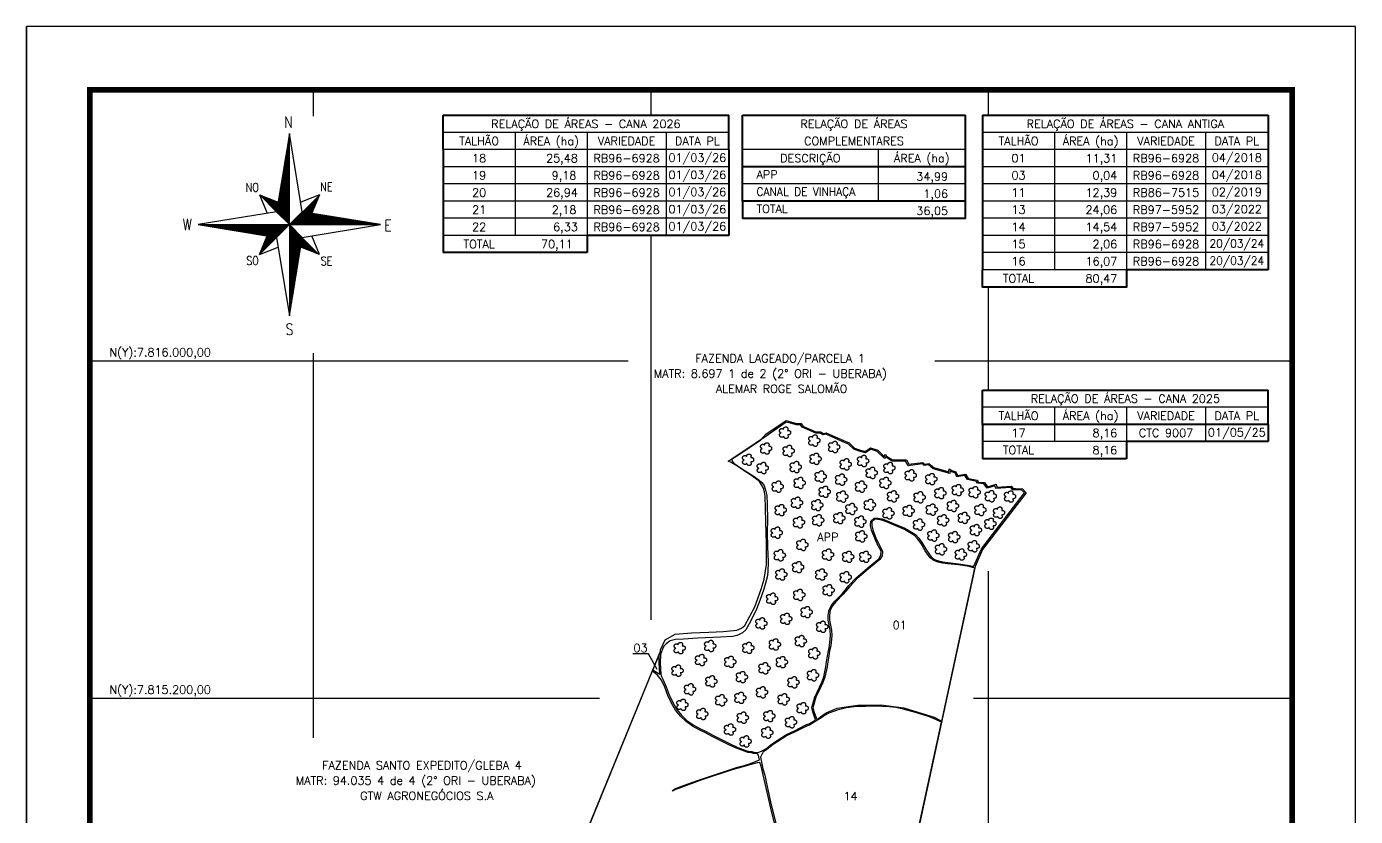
# Model space of a CAD drawing. Header units: millimetres. Extents: x 737820 to 740970, y 7812338 to 7816793.
# Drawn here: x 737820 to 740970, y 7814920 to 7816793 of the extents above; entities that cross this region are included whole.
import ezdxf
from ezdxf.enums import TextEntityAlignment as Align

# ---------------------------------------------------------------- set-up
doc = ezdxf.new("R2010")
doc.units = ezdxf.units.MM
doc.linetypes.add('CONTINUO', pattern=[0])
doc.linetypes.add('LIN0', pattern=[0])
for name, color, linetype, lineweight in [('0114000121', 1, 'Continuous', 25), ('0114000121001', 5, 'Continuous', 25), ('0114000121003', 5, 'Continuous', 25), ('0114000121013', 5, 'Continuous', 25), ('0114000121014', 5, 'Continuous', 25), ('PRESERVAÇÃO_PERMANENTE', 1, 'Continuous', 25)]:
    doc.layers.add(name, color=color, linetype=linetype, lineweight=lineweight)
for name, color, linetype in [('MALHA', 8, 'Continuous'), ('MARGEM', 5, 'Continuous'), ('MATO', 3, 'Continuous'), ('QUADRO_DE_AREAS_CANA_2026', 7, 'Continuous'), ('QUADRO_DE_AREAS_CANA_ANTIGA', 7, 'Continuous'), ('QUADRO_DE_AREAS_COMPLEMENTARES', 7, 'Continuous'), ('SETA_NORTE', 3, 'Continuous'), ('TEXTO', 7, 'Continuous'), ('TEXTO_CONFRONTANTES', 7, 'Continuous')]:
    doc.layers.add(name, color=color, linetype=linetype)
doc.styles.add('ROMANS', font='romans')
doc.styles.add('Simplex', font='simplex.shx')

# ---------------------------------------------------------------- blocks, each defined once
blk = doc.blocks.new('mato')
at = {"layer": 'MATO', "color": 94, "linetype": 'CONTINUO'}
blk.add_lwpolyline([(734601.6, 7824194.7), (734600.8, 7824194.1), (734600, 7824193.3), (734599.1, 7824192.6), (734598, 7824192.3), (734596.9, 7824192.2), (734595.8, 7824192.2), (734594.9, 7824192.4), (734594.2, 7824192.7), (734593.5, 7824193.1), (734592.9, 7824193.6), (734592.3, 7824194.1), (734591.8, 7824194.7), (734591.5, 7824195.3), (734591.3, 7824195.9), (734591.2, 7824196.6), (734591, 7824197.5), (734591, 7824198.4), (734591, 7824199.3), (734591.2, 7824200), (734591.5, 7824200.5), (734591.9, 7824201), (734592.1, 7824201.5), (734592.4, 7824201.9), (734592.8, 7824202.3), (734594.2, 7824203.2), (734594.7, 7824203.6), (734594.5, 7824203.7), (734593.5, 7824204), (734593.1, 7824204.2), (734592.7, 7824204.5), (734592.3, 7824204.9), (734591.8, 7824205.6), (734591.3, 7824206.3), (734590.9, 7824207.1), (734590.7, 7824208), (734590.6, 7824208.8), (734590.7, 7824209.7), (734590.9, 7824210.7), (734591.3, 7824211.6), (734591.7, 7824212.4), (734592, 7824212.8), (734592.3, 7824213.1), (734592.7, 7824213.4), (734593.3, 7824213.8), (734593.9, 7824214.2), (734594.6, 7824214.5), (734595.3, 7824214.7), (734596, 7824214.8), (734596.6, 7824214.8), (734597.2, 7824214.8), (734597.8, 7824214.7), (734598.2, 7824214.6), (734598.7, 7824214.4), (734599.1, 7824214.3), (734599.5, 7824214), (734600, 7824213.4), (734600.5, 7824213), (734600.9, 7824212.8), (734601.1, 7824213.4), (734601.2, 7824214.2), (734601.3, 7824215.1), (734601.4, 7824215.5), (734601.5, 7824215.8), (734602, 7824216.5), (734602.3, 7824217), (734602.7, 7824217.4), (734603.2, 7824217.6), (734603.7, 7824217.8), (734604.3, 7824218), (734605.3, 7824218.4), (734605.8, 7824218.6), (734606.3, 7824218.7), (734606.9, 7824218.8), (734607.5, 7824218.8), (734608, 7824218.8), (734608.6, 7824218.7), (734609.1, 7824218.6), (734609.5, 7824218.4), (734610, 7824218.1), (734610.4, 7824217.9), (734610.7, 7824217.6), (734611, 7824217.2), (734611.3, 7824216.8), (734611.7, 7824216.3), (734611.9, 7824215.7), (734612.2, 7824215.1), (734612.4, 7824214.6), (734612.5, 7824214), (734612.5, 7824213.3), (734612.2, 7824212.1), (734611.9, 7824210.9), (734611.7, 7824210), (734612.4, 7824209.8), (734613.2, 7824209.9), (734614.1, 7824210), (734614.7, 7824209.9), (734615.4, 7824209.8), (734616, 7824209.5), (734616.6, 7824209.1), (734617.3, 7824208.6), (734617.8, 7824208.1), (734618.2, 7824207.9), (734618.6, 7824207.5), (734618.8, 7824207), (734619, 7824205.5), (734619.1, 7824203.9), (734619.1, 7824202.4), (734618.8, 7824201.5), (734618.4, 7824200.9), (734618, 7824200.3), (734617.5, 7824199.8), (734617, 7824199.3), (734616.5, 7824199), (734615.7, 7824198.7), (734614.9, 7824198.5), (734614.1, 7824198.3), (734613.3, 7824198.6), (734612.6, 7824198.7), (734612.1, 7824198.5), (734612.3, 7824197.3), (734613.2, 7824194.3), (734613.1, 7824193.5), (734613, 7824192.9), (734612.3, 7824191.8), (734611.9, 7824191.2), (734611.4, 7824190.7), (734611, 7824190.3), (734610.6, 7824189.9), (734610.1, 7824189.6), (734609.5, 7824189.4), (734608.8, 7824189.2), (734608.2, 7824189.2), (734607.5, 7824189.1), (734606.8, 7824189.2), (734605.7, 7824189.3), (734605.3, 7824189.5), (734604.8, 7824189.7), (734604.2, 7824190.1), (734603.7, 7824190.7), (734603.2, 7824191.3), (734602.7, 7824191.7), (734602.3, 7824192.2), (734602, 7824192.7), (734601.9, 7824194.3), (734601.7, 7824195)], dxfattribs=at)
blk = doc.blocks.new('A$C309442C0')
at = {"layer": 'SETA_NORTE', "linetype": 'Continuous'}
h = blk.add_hatch(dxfattribs=at)
h.set_pattern_fill('ANSI31', color=256, scale=0.1375, angle=-90, style=0)
h.set_pattern_definition([(315, (-215853.3434, 13873.16845), (0.3086963042, 0.3086963042), [])])
h.paths.add_polyline_path([(73.5, 97.4), (74.7, 104.9), (60, 110.8)])
h = blk.add_hatch(dxfattribs=at)
h.set_pattern_fill('ANSI31', color=256, scale=0.1375, angle=180, style=0)
h.set_pattern_definition([(225, (13869.59828, 216024.21475), (0.3086963042, -0.3086963042), [])])
h.paths.add_polyline_path([(93.8, 97.4), (101.4, 96.2), (107.3, 110.8)])
h = blk.add_hatch(dxfattribs=at)
h.set_pattern_fill('ANSI31', color=256, scale=0.1375, style=0)
h.set_pattern_definition([(45, (-13702.2971, -215849.77324), (-0.3086963042, 0.3086963042), [])])
h.paths.add_polyline_path([(73.5, 77), (65.9, 78.3), (60, 63.6)])
h = blk.add_hatch(dxfattribs=at)
h.set_pattern_fill('ANSI31', color=256, scale=0.1375, angle=90, style=0)
h.set_pattern_definition([(135, (216020.6446, -13698.72693), (-0.3086963042, -0.3086963042), [])])
h.paths.add_polyline_path([(93.8, 77), (92.6, 69.5), (107.3, 63.6)])
for p, q in [((83.4, 157.5), (83.7, 157.8)), ((83.5, 158.3), (83.7, 158.4)), ((83.6, 159), (83.7, 159.1)), ((81.3, 145.3), (83.7, 147.6)), ((81.5, 146.1), (83.7, 148.2)), ((81.6, 146.8), (83.7, 148.9)), ((81.7, 147.6), (83.7, 149.5)), ((81.8, 148.3), (83.7, 150.1)), ((82, 149.1), (83.7, 150.8)), ((82.1, 149.9), (83.7, 151.4)), ((82.2, 150.6), (83.7, 152.1)), ((82.3, 151.4), (83.7, 152.7)), ((82.5, 152.2), (83.7, 153.3)), ((82.6, 152.9), (83.7, 154)), ((82.7, 153.7), (83.7, 154.6)), ((82.9, 154.4), (83.7, 155.2)), ((83, 155.2), (83.7, 155.9)), ((83.1, 156), (83.7, 156.5)), ((83.2, 156.7), (83.7, 157.2)), ((79.2, 132.3), (83.7, 136.8)), ((79.3, 133.1), (83.7, 137.4)), ((79.5, 133.8), (83.7, 138)), ((79.6, 134.6), (83.7, 138.7)), ((79.7, 135.4), (83.7, 139.3)), ((79.8, 136.1), (83.7, 140)), ((80, 136.9), (83.7, 140.6)), ((80.1, 137.7), (83.7, 141.2)), ((80.2, 138.4), (83.7, 141.9)), ((80.3, 139.2), (83.7, 142.5)), ((80.5, 139.9), (83.7, 143.1)), ((80.6, 140.7), (83.7, 143.8)), ((80.7, 141.5), (83.7, 144.4)), ((80.8, 142.2), (83.7, 145)), ((81, 143), (83.7, 145.7)), ((81.1, 143.8), (83.7, 146.3)), ((81.2, 144.5), (83.7, 147)), ((77.2, 120.1), (83.7, 126.6)), ((77.3, 120.9), (83.7, 127.2)), ((77.4, 121.6), (83.7, 127.8)), ((77.6, 122.4), (83.7, 128.5)), ((77.7, 123.2), (83.7, 129.1)), ((77.8, 123.9), (83.7, 129.8)), ((78, 124.7), (83.7, 130.4)), ((78.1, 125.5), (83.7, 131)), ((78.2, 126.2), (83.7, 131.7)), ((78.3, 127), (83.7, 132.3)), ((78.5, 127.7), (83.7, 132.9)), ((78.6, 128.5), (83.7, 133.6)), ((78.7, 129.3), (83.7, 134.2)), ((78.8, 130), (83.7, 134.9)), ((79, 130.8), (83.7, 135.5)), ((79.1, 131.6), (83.7, 136.1)), ((75.1, 107.2), (83.7, 115.7)), ((75.2, 107.9), (83.7, 116.4)), ((75.3, 108.7), (83.7, 117)), ((75.4, 109.4), (83.7, 117.7)), ((75.6, 110.2), (83.7, 118.3)), ((75.7, 111), (83.7, 118.9)), ((75.8, 111.7), (83.7, 119.6)), ((75.9, 112.5), (83.7, 120.2)), ((76.1, 113.3), (83.7, 120.8)), ((76.2, 114), (83.7, 121.5)), ((76.3, 114.8), (83.7, 122.1)), ((76.4, 115.5), (83.7, 122.8)), ((76.6, 116.3), (83.7, 123.4)), ((76.7, 117.1), (83.7, 124)), ((76.8, 117.8), (83.7, 124.7)), ((76.9, 118.6), (83.7, 125.3)), ((77.1, 119.4), (83.7, 125.9)), ((60, 110.8), (74.7, 104.9)), ((60, 110.8), (65.9, 96.2)), ((73.5, 97.3), (83.7, 107.5)), ((73.6, 98), (83.7, 108.1)), ((73.7, 98.8), (83.7, 108.7)), ((73.8, 99.5), (83.7, 109.4)), ((73.8, 97), (83.7, 106.8)), ((73.9, 100.3), (83.7, 110)), ((74.1, 101.1), (83.7, 110.6)), ((74.2, 101.8), (83.7, 111.3)), ((74.2, 96.7), (83.7, 106.2)), ((74.3, 102.6), (83.7, 111.9)), ((74.4, 103.3), (83.7, 112.6)), ((74.5, 96.4), (83.7, 105.6)), ((74.6, 104.1), (83.7, 113.2)), ((74.7, 104.9), (83.7, 113.8)), ((74.8, 105.6), (83.7, 114.5)), ((74.9, 106.4), (83.7, 115.1)), ((107.3, 110.8), (92.6, 104.9)), ((107.3, 110.8), (101.4, 96.2)), ((74.8, 96.1), (83.7, 104.9)), ((75.1, 95.7), (83.7, 104.3)), ((75.4, 95.4), (83.7, 103.6)), ((75.8, 95.1), (83.7, 103)), ((76.1, 94.8), (83.7, 102.4)), ((76.4, 94.5), (83.7, 101.7)), ((76.7, 94.2), (83.7, 101.1)), ((77, 93.8), (83.7, 100.5)), ((77.4, 93.5), (83.7, 99.8)), ((77.7, 93.2), (83.7, 99.2)), ((78, 92.9), (83.7, 98.5)), ((78.3, 92.6), (83.7, 97.9)), ((78.6, 92.2), (83.7, 97.3)), ((78.9, 91.9), (83.7, 96.6)), ((79.3, 91.6), (83.7, 96)), ((79.6, 91.3), (83.7, 95.4)), ((79.9, 91), (83.7, 94.7)), ((83.8, 87.2), (94, 97.4)), ((84.4, 87.2), (94.5, 97.3)), ((85.1, 87.2), (95.1, 97.2)), ((85.7, 87.2), (95.6, 97.1)), ((86.3, 87.2), (96.2, 97)), ((87, 87.2), (96.7, 96.9)), ((87.6, 87.2), (97.2, 96.9)), ((88.3, 87.2), (97.8, 96.8)), ((88.9, 87.2), (98.3, 96.7)), ((89.5, 87.2), (98.9, 96.6)), ((90.2, 87.2), (99.4, 96.5)), ((90.8, 87.2), (100, 96.4)), ((91.4, 87.2), (100.5, 96.3)), ((92.1, 87.2), (101.1, 96.2)), ((92.7, 87.2), (101.6, 96.1)), ((93.4, 87.2), (102.2, 96)), ((94, 87.2), (102.7, 96)), ((94.6, 87.2), (103.3, 95.9)), ((95.3, 87.2), (103.8, 95.8)), ((95.9, 87.2), (104.4, 95.7)), ((96.5, 87.2), (104.9, 95.6)), ((97.2, 87.2), (105.5, 95.5)), ((97.8, 87.2), (106, 95.4)), ((98.4, 87.2), (106.5, 95.3)), ((99.1, 87.2), (107.1, 95.2)), ((99.7, 87.2), (107.6, 95.1)), ((100.4, 87.2), (108.2, 95.1)), ((101, 87.2), (108.7, 95)), ((101.6, 87.2), (109.3, 94.9)), ((102.3, 87.2), (109.8, 94.8)), ((102.9, 87.2), (110.4, 94.7)), ((103.5, 87.2), (110.9, 94.6)), ((104.2, 87.2), (111.5, 94.5)), ((11.8, 87.2), (11.8, 87.2)), ((12.3, 87.1), (12.4, 87.2)), ((12.9, 87), (13.1, 87.2)), ((13.4, 86.9), (13.7, 87.2)), ((14, 86.8), (14.4, 87.2)), ((14.5, 86.7), (15, 87.2)), ((15.1, 86.6), (15.6, 87.2)), ((15.6, 86.6), (16.3, 87.2)), ((16.2, 86.5), (16.9, 87.2)), ((16.7, 86.4), (17.5, 87.2)), ((17.2, 86.3), (18.2, 87.2)), ((17.8, 86.2), (18.8, 87.2)), ((18.3, 86.1), (19.5, 87.2)), ((18.9, 86), (20.1, 87.2)), ((19.4, 85.9), (20.7, 87.2)), ((20, 85.8), (21.4, 87.2)), ((20.5, 85.7), (22, 87.2)), ((21.1, 85.7), (22.6, 87.2)), ((21.6, 85.6), (23.3, 87.2)), ((22.2, 85.5), (23.9, 87.2)), ((22.7, 85.4), (24.6, 87.2)), ((23.3, 85.3), (25.2, 87.2)), ((23.8, 85.2), (25.8, 87.2)), ((24.4, 85.1), (26.5, 87.2)), ((24.9, 85), (27.1, 87.2)), ((25.5, 84.9), (27.7, 87.2)), ((26, 84.8), (28.4, 87.2)), ((26.5, 84.8), (29, 87.2)), ((27.1, 84.7), (29.6, 87.2)), ((27.6, 84.6), (30.3, 87.2)), ((28.2, 84.5), (30.9, 87.2)), ((28.7, 84.4), (31.6, 87.2)), ((29.3, 84.3), (32.2, 87.2)), ((29.8, 84.2), (32.8, 87.2)), ((30.4, 84.1), (33.5, 87.2)), ((30.9, 84), (34.1, 87.2)), ((31.5, 83.9), (34.7, 87.2)), ((32, 83.9), (35.4, 87.2)), ((32.6, 83.8), (36, 87.2)), ((33.1, 83.7), (36.7, 87.2)), ((33.7, 83.6), (37.3, 87.2)), ((34.2, 83.5), (37.9, 87.2)), ((34.7, 83.4), (38.6, 87.2)), ((35.3, 83.3), (39.2, 87.2)), ((35.8, 83.2), (39.8, 87.2)), ((36.4, 83.1), (40.5, 87.2)), ((36.9, 83), (41.1, 87.2)), ((37.5, 83), (41.8, 87.2)), ((38, 82.9), (42.4, 87.2)), ((38.6, 82.8), (43, 87.2)), ((39.1, 82.7), (43.7, 87.2)), ((39.7, 82.6), (44.3, 87.2)), ((40.2, 82.5), (44.9, 87.2)), ((40.8, 82.4), (45.6, 87.2)), ((41.3, 82.3), (46.2, 87.2)), ((41.9, 82.2), (46.8, 87.2)), ((42.4, 82.1), (47.5, 87.2)), ((43, 82.1), (48.1, 87.2)), ((43.5, 82), (48.8, 87.2)), ((44, 81.9), (49.4, 87.2)), ((44.6, 81.8), (50, 87.2)), ((45.1, 81.7), (50.7, 87.2)), ((45.7, 81.6), (51.3, 87.2)), ((46.2, 81.5), (51.9, 87.2)), ((46.8, 81.4), (52.6, 87.2)), ((47.3, 81.3), (53.2, 87.2)), ((47.9, 81.2), (53.9, 87.2)), ((48.4, 81.2), (54.5, 87.2)), ((49, 81.1), (55.1, 87.2)), ((49.5, 81), (55.8, 87.2)), ((50.1, 80.9), (56.4, 87.2)), ((50.6, 80.8), (57, 87.2)), ((51.2, 80.7), (57.7, 87.2)), ((51.7, 80.6), (58.3, 87.2)), ((52.3, 80.5), (59, 87.2)), ((52.8, 80.4), (59.6, 87.2)), ((53.3, 80.3), (60.2, 87.2)), ((53.9, 80.3), (60.9, 87.2)), ((54.4, 80.2), (61.5, 87.2)), ((55, 80.1), (62.1, 87.2)), ((55.5, 80), (62.8, 87.2)), ((56.1, 79.9), (63.4, 87.2)), ((56.6, 79.8), (64, 87.2)), ((57.2, 79.7), (64.7, 87.2)), ((57.7, 79.6), (65.3, 87.2)), ((58.3, 79.5), (66, 87.2)), ((58.8, 79.4), (66.6, 87.2)), ((59.4, 79.4), (67.2, 87.2)), ((59.9, 79.3), (67.9, 87.2)), ((83.7, 87.2), (60, 63.6)), ((60.5, 79.2), (68.5, 87.2)), ((61, 79.1), (69.1, 87.2)), ((61.5, 79), (69.8, 87.2)), ((62.1, 78.9), (70.4, 87.2)), ((62.6, 78.8), (71.1, 87.2)), ((63.2, 78.7), (71.7, 87.2)), ((63.7, 78.6), (72.3, 87.2)), ((64.3, 78.5), (73, 87.2)), ((64.8, 78.4), (73.6, 87.2)), ((65.4, 78.4), (74.2, 87.2)), ((65.9, 78.3), (74.9, 87.2)), ((66.5, 78.2), (75.5, 87.2)), ((67, 78.1), (76.2, 87.2)), ((67.6, 78), (76.8, 87.2)), ((68.1, 77.9), (77.4, 87.2)), ((68.7, 77.8), (78.1, 87.2)), ((69.2, 77.7), (78.7, 87.2)), ((69.8, 77.6), (79.3, 87.2)), ((70.3, 77.5), (80, 87.2)), ((70.8, 77.5), (80.6, 87.2)), ((71.4, 77.4), (81.2, 87.2)), ((71.9, 77.3), (81.9, 87.2)), ((72.5, 77.2), (82.5, 87.2)), ((73, 77.1), (83.2, 87.2)), ((80.2, 90.7), (83.7, 94.1)), ((80.5, 90.3), (83.7, 93.4)), ((80.9, 90), (83.7, 92.8)), ((81.2, 89.7), (83.7, 92.2)), ((81.5, 89.4), (83.7, 91.5)), ((81.8, 89.1), (83.7, 90.9)), ((82.1, 88.7), (83.7, 90.3)), ((82.4, 88.4), (83.7, 89.6)), ((82.8, 88.1), (83.7, 89)), ((83.1, 87.8), (83.7, 88.4)), ((83.4, 87.5), (83.7, 87.7)), ((83.7, 87.1), (83.7, 87.1)), ((83.7, 86.4), (84, 86.8)), ((83.7, 85.8), (84.4, 86.5)), ((83.7, 85.2), (84.7, 86.2)), ((83.7, 84.5), (85, 85.9)), ((83.7, 83.9), (85.3, 85.6)), ((83.7, 83.3), (85.6, 85.2)), ((83.7, 82.6), (86, 84.9)), ((83.7, 82), (86.3, 84.6)), ((83.7, 81.3), (86.6, 84.3)), ((104.8, 87.2), (112, 94.4)), ((105.5, 87.2), (112.6, 94.3)), ((106.1, 87.2), (113.1, 94.2)), ((106.7, 87.2), (113.7, 94.1)), ((107.4, 87.2), (114.2, 94.1)), ((108, 87.2), (114.8, 94)), ((108.6, 87.2), (115.3, 93.9)), ((109.3, 87.2), (115.8, 93.8)), ((109.9, 87.2), (116.4, 93.7)), ((110.6, 87.2), (116.9, 93.6)), ((111.2, 87.2), (117.5, 93.5)), ((111.8, 87.2), (118, 93.4)), ((112.5, 87.2), (118.6, 93.3)), ((113.1, 87.2), (119.1, 93.2)), ((113.7, 87.2), (119.7, 93.2)), ((114.4, 87.2), (120.2, 93.1)), ((115, 87.2), (120.8, 93)), ((115.6, 87.2), (121.3, 92.9)), ((116.3, 87.2), (121.9, 92.8)), ((116.9, 87.2), (122.4, 92.7)), ((117.6, 87.2), (123, 92.6)), ((118.2, 87.2), (123.5, 92.5)), ((118.8, 87.2), (124, 92.4)), ((119.5, 87.2), (124.6, 92.3)), ((120.1, 87.2), (125.1, 92.3)), ((120.7, 87.2), (125.7, 92.2)), ((121.4, 87.2), (126.2, 92.1)), ((122, 87.2), (126.8, 92)), ((122.7, 87.2), (127.3, 91.9)), ((123.3, 87.2), (127.9, 91.8)), ((123.9, 87.2), (128.4, 91.7)), ((124.6, 87.2), (129, 91.6)), ((125.2, 87.2), (129.5, 91.5)), ((125.8, 87.2), (130.1, 91.4)), ((126.5, 87.2), (130.6, 91.4)), ((127.1, 87.2), (131.2, 91.3)), ((127.8, 87.2), (131.7, 91.2)), ((128.4, 87.2), (132.3, 91.1)), ((129, 87.2), (132.8, 91)), ((129.7, 87.2), (133.3, 90.9)), ((130.3, 87.2), (133.9, 90.8)), ((130.9, 87.2), (134.4, 90.7)), ((131.6, 87.2), (135, 90.6)), ((132.2, 87.2), (135.5, 90.5)), ((132.8, 87.2), (136.1, 90.5)), ((133.5, 87.2), (136.6, 90.4)), ((134.1, 87.2), (137.2, 90.3)), ((134.8, 87.2), (137.7, 90.2)), ((135.4, 87.2), (138.3, 90.1)), ((136, 87.2), (138.8, 90)), ((136.7, 87.2), (139.4, 89.9)), ((137.3, 87.2), (139.9, 89.8)), ((137.9, 87.2), (140.5, 89.7)), ((138.6, 87.2), (141, 89.6)), ((139.2, 87.2), (141.6, 89.6)), ((139.9, 87.2), (142.1, 89.5)), ((140.5, 87.2), (142.6, 89.4)), ((141.1, 87.2), (143.2, 89.3)), ((141.8, 87.2), (143.7, 89.2)), ((142.4, 87.2), (144.3, 89.1)), ((143, 87.2), (144.8, 89)), ((143.7, 87.2), (145.4, 88.9)), ((144.3, 87.2), (145.9, 88.8)), ((144.9, 87.2), (146.5, 88.7)), ((145.6, 87.2), (147, 88.7)), ((146.2, 87.2), (147.6, 88.6)), ((146.9, 87.2), (148.1, 88.5)), ((147.5, 87.2), (148.7, 88.4)), ((148.1, 87.2), (149.2, 88.3)), ((148.8, 87.2), (149.8, 88.2)), ((149.4, 87.2), (150.3, 88.1)), ((150, 87.2), (150.8, 88)), ((150.7, 87.2), (151.4, 87.9)), ((151.3, 87.2), (151.9, 87.8)), ((152, 87.2), (152.5, 87.8)), ((152.6, 87.2), (153, 87.7)), ((153.2, 87.2), (153.6, 87.6)), ((153.9, 87.2), (154.1, 87.5)), ((154.5, 87.2), (154.7, 87.4)), ((155.1, 87.2), (155.2, 87.3)), ((60, 63.6), (65.9, 78.3)), ((83.7, 80.7), (86.9, 84)), ((83.7, 80.1), (87.2, 83.6)), ((83.7, 79.4), (87.5, 83.3)), ((83.7, 78.8), (87.9, 83)), ((83.7, 78.2), (88.2, 82.7)), ((83.7, 77.5), (88.5, 82.4)), ((83.7, 76.9), (88.8, 82.1)), ((83.7, 76.2), (89.1, 81.7)), ((83.7, 75.6), (89.5, 81.4)), ((83.7, 75), (89.8, 81.1)), ((83.7, 74.3), (90.1, 80.8)), ((83.7, 73.7), (90.4, 80.5)), ((83.7, 73.1), (90.7, 80.1)), ((83.7, 72.4), (91, 79.8)), ((83.7, 71.8), (91.4, 79.5)), ((83.7, 71.2), (91.7, 79.2)), ((83.7, 70.5), (92, 78.9)), ((83.7, 69.9), (92.3, 78.5)), ((83.7, 69.2), (92.6, 78.2)), ((83.7, 68.6), (93, 77.9)), ((83.7, 68), (93.3, 77.6)), ((83.7, 67.3), (93.6, 77.3)), ((83.7, 66.7), (93.8, 76.9)), ((83.7, 66.1), (93.7, 76.1)), ((83.7, 65.4), (93.6, 75.3)), ((83.7, 64.8), (93.4, 74.6)), ((83.7, 64.1), (93.3, 73.8)), ((107.3, 63.6), (101.4, 78.3)), ((60, 63.6), (74.7, 69.5)), ((83.7, 63.5), (93.2, 73)), ((83.7, 62.9), (93.1, 72.3)), ((83.7, 62.2), (92.9, 71.5)), ((83.7, 61.6), (92.8, 70.8)), ((83.7, 61), (92.7, 70)), ((83.7, 60.3), (92.6, 69.2)), ((83.7, 59.7), (92.4, 68.5)), ((83.7, 59), (92.3, 67.7)), ((83.7, 58.4), (92.2, 66.9)), ((83.7, 57.8), (92.1, 66.2)), ((83.7, 57.1), (91.9, 65.4)), ((83.7, 56.5), (91.8, 64.7)), ((83.7, 55.9), (91.7, 63.9)), ((83.7, 55.2), (91.6, 63.1)), ((107.3, 63.6), (92.6, 69.5)), ((83.7, 54.6), (91.4, 62.4)), ((83.7, 54), (91.3, 61.6)), ((83.7, 53.3), (91.2, 60.8)), ((83.7, 52.7), (91.1, 60.1)), ((83.7, 52), (90.9, 59.3)), ((83.7, 51.4), (90.8, 58.6)), ((83.7, 50.8), (90.7, 57.8)), ((83.7, 50.1), (90.5, 57)), ((83.7, 49.5), (90.4, 56.3)), ((83.7, 48.9), (90.3, 55.5)), ((83.7, 48.2), (90.2, 54.7)), ((83.7, 47.6), (90, 54)), ((83.7, 46.9), (89.9, 53.2)), ((83.7, 46.3), (89.8, 52.5)), ((83.7, 45.7), (89.7, 51.7)), ((83.7, 45), (89.5, 50.9)), ((83.7, 44.4), (89.4, 50.2)), ((83.7, 43.8), (89.3, 49.4)), ((83.7, 43.1), (89.2, 48.6)), ((83.7, 42.5), (89, 47.9)), ((83.7, 41.8), (88.9, 47.1)), ((83.7, 41.2), (88.8, 46.3)), ((83.7, 40.6), (88.7, 45.6)), ((83.7, 39.9), (88.5, 44.8)), ((83.7, 39.3), (88.4, 44.1)), ((83.7, 38.7), (88.3, 43.3)), ((83.7, 38), (88.2, 42.5)), ((83.7, 37.4), (88, 41.8)), ((83.7, 36.8), (87.9, 41)), ((83.7, 36.1), (87.8, 40.2)), ((83.7, 35.5), (87.7, 39.5)), ((83.7, 34.8), (87.5, 38.7)), ((83.7, 34.2), (87.4, 38)), ((83.7, 33.6), (87.3, 37.2)), ((83.7, 32.9), (87.2, 36.4)), ((83.7, 32.3), (87, 35.7)), ((83.7, 31.7), (86.9, 34.9)), ((83.7, 31), (86.8, 34.1)), ((83.7, 30.4), (86.7, 33.4)), ((83.7, 29.7), (86.5, 32.6)), ((83.7, 29.1), (86.4, 31.9)), ((83.7, 28.5), (86.3, 31.1)), ((83.7, 27.8), (86.2, 30.3)), ((83.7, 27.2), (86, 29.6)), ((83.7, 26.6), (85.9, 28.8)), ((83.7, 25.9), (85.8, 28)), ((83.7, 25.3), (85.6, 27.3)), ((83.7, 24.6), (85.5, 26.5)), ((83.7, 24), (85.4, 25.8)), ((83.7, 23.4), (85.3, 25)), ((83.7, 22.7), (85.1, 24.2)), ((83.7, 22.1), (85, 23.5)), ((83.7, 21.5), (84.9, 22.7)), ((83.7, 20.8), (84.8, 21.9)), ((83.7, 20.2), (84.6, 21.2)), ((83.7, 19.6), (84.5, 20.4)), ((83.7, 18.9), (84.4, 19.7)), ((83.7, 18.3), (84.3, 18.9)), ((83.7, 17.6), (84.1, 18.1)), ((83.7, 17), (84, 17.4)), ((83.7, 16.4), (83.9, 16.6)), ((83.7, 15.7), (83.8, 15.8))]:
    blk.add_line(p, q, dxfattribs=at)
blk.add_lwpolyline([(93.8, 77), (155.7, 87.2), (93.8, 97.4), (83.7, 159.3), (73.5, 97.4), (11.6, 87.2), (73.5, 77), (83.7, 15.1)], close=True, dxfattribs=at)
for points in [[(83.7, 87.2), (83.7, 159.3)], [(83.7, 87.2), (73.5, 97.4)], [(83.7, 87.2), (93.8, 97.4)], [(11.6, 87.2), (155.7, 87.2)], [(83.7, 87.2), (73.5, 77)], [(83.7, 87.2), (93.8, 77)], [(83.7, 87.2), (83.7, 15.1)]]:
    blk.add_lwpolyline(points, dxfattribs=at)
at = {"layer": 'SETA_NORTE', "color": 7, "lineweight": 30, "style": 'ROMANS', "width": 0.8}
for s, height, p in [('N ', 8.94, (79.5, 163.6)), ('NO', 6.88, (49.1, 113.2)), ('NE', 6.87, (108, 113.7)), ('W', 8.94, (-0.7, 82.9)), ('E', 8.94, (158.6, 82.1)), ('SO', 6.88, (49.5, 55.3)), ('SE', 6.87, (108.3, 55)), ('S', 8.94, (80.6, 0))]:
    blk.add_text(s, height=height, dxfattribs=at).set_placement(p)

msp = doc.modelspace()

# ---------------------------------------------------------------- linework, layer by layer
at = {"layer": '0114000121'}
msp.add_lwpolyline([(738822.5, 7814092), (739322.2, 7815311.9), (739322.2, 7815315.3), (739333.2, 7815338.8), (739357.3, 7815352.2), (739395.7, 7815355.1), (739437, 7815356.8), (739471.8, 7815358.4), (739479.8, 7815359), (739503.2, 7815361.7), (739514.2, 7815365.9), (739522.3, 7815372.4), (739545.8, 7815417.2), (739560.7, 7815458.7), (739567.8, 7815482.3), (739573.7, 7815517.1), (739573.2, 7815568.2), (739571.9, 7815617.9), (739571, 7815650.5), (739570.1, 7815679.6), (739569, 7815689.2), (739566.4, 7815698.3), (739557.2, 7815713.8), (739535.9, 7815729.6), (739520.6, 7815739.5), (739505.1, 7815750.2), (739489.5, 7815759.3), (739482.8, 7815762.2), (739506.9, 7815777.4), (739559, 7815812.4), (739571.7, 7815826.2), (739619.8, 7815858.4), (739631.1, 7815855.2), (739644.7, 7815851.6), (739656, 7815851.3), (739659.8, 7815845.1), (739690.8, 7815831.8), (739701.2, 7815831.8), (739708.4, 7815827.7), (739714.7, 7815829.3), (739736.4, 7815819.7), (739754.4, 7815811.7), (739769.7, 7815805.5), (739782.1, 7815793.1), (739794.3, 7815788.9), (739807.8, 7815785.4), (739820.1, 7815793.7), (739837.1, 7815788.1), (739852.3, 7815773.2), (739856, 7815779.1), (739858.3, 7815774.3), (739872.3, 7815765.1), (739905.2, 7815765.3), (739910.8, 7815754.8), (739944.2, 7815758.8), (739948.1, 7815755.4), (739958.4, 7815756.8), (739969.8, 7815747), (740005.7, 7815736.9), (740006.4, 7815744.1), (740013.2, 7815739.8), (740022.7, 7815736.9), (740026.5, 7815728.5), (740044.9, 7815731.1), (740051.7, 7815721.5), (740073.4, 7815717), (740075.3, 7815712.8), (740090, 7815711.7), (740097.5, 7815701.8), (740118.3, 7815707.6), (740119.4, 7815700.6), (740153.6, 7815702.8), (740158.6, 7815697.4), (740163.5, 7815697.2), (740180.3, 7815696.6), (740189.4, 7815687.4), (740085.6, 7815552.8), (740068.1, 7815512.4), (739604.8, 7813369)], dxfattribs=at)
at = {"layer": '0114000121001'}
msp.add_lwpolyline([(740067.3, 7815508.5), (740053.9, 7815512.2), (740028.9, 7815516.2), (740002.7, 7815519), (739990.7, 7815520.7), (739980.4, 7815522.8), (739970.1, 7815526.8), (739961.5, 7815533.1), (739950, 7815550), (739939.1, 7815568.2), (739932.2, 7815577.7), (739924.6, 7815585.9), (739900.4, 7815600.6), (739869.4, 7815613.5), (739858.1, 7815618.3), (739847.1, 7815622.3), (739837.4, 7815624.3), (739830.2, 7815624.4), (739823.6, 7815618.6), (739823.4, 7815610.1), (739825.6, 7815599.5), (739833.8, 7815578.2), (739838.7, 7815567.8), (739844, 7815558.3), (739848.2, 7815548.3), (739847.5, 7815538.1), (739842.4, 7815529), (739815.5, 7815506.7), (739788, 7815483.5), (739771.1, 7815465.1), (739755.6, 7815446.6), (739737.8, 7815428.6), (739730, 7815419.1), (739724.8, 7815408.7), (739722.7, 7815397.2), (739722.8, 7815385.4), (739727.7, 7815361.7), (739728.6, 7815349.1), (739725.7, 7815324.1), (739723.2, 7815312.2), (739720.9, 7815299.6), (739718.8, 7815286.6), (739717.1, 7815274.4), (739712, 7815249.8), (739707.1, 7815237.2), (739696.1, 7815213.6), (739690.6, 7815202.3), (739683.7, 7815177.7), (739686.7, 7815166.6), (739693, 7815149.9), (739693.6, 7815149.4), (739705.6, 7815158.9), (739715.3, 7815165.3), (739741.2, 7815176.5), (739790.3, 7815183.7), (739844.4, 7815184.9), (739899.3, 7815177.6), (739970.6, 7815155.3), (739988.9, 7815146)], close=True, dxfattribs=at)
at = {"layer": '0114000121003', "color": 5, "linetype": 'ByBlock'}
msp.add_lwpolyline([(739314.2, 7815261.5), (739320.4, 7815256.9), (739318.8, 7815284.1), (739319, 7815304.1), (739303.9, 7815267.3)], close=True, dxfattribs=at)
at = {"layer": '0114000121013'}
msp.add_lwpolyline([(739608, 7814839.7), (739583.9, 7814939.4), (739560.6, 7815038.8), (739557.6, 7815048.1), (739551.3, 7815047.1), (739542.4, 7815044.5), (739514.7, 7815036.8), (739492.5, 7815030.1), (739468.5, 7815022.6), (739444.2, 7815014.6), (739420.4, 7815006.4), (739394.9, 7814997.4), (739381.4, 7814992.5), (739369.4, 7814988), (739357.6, 7814983.5), (739352.5, 7814980.9), (739349.6, 7814980.5), (739352, 7814982.5), (739356.4, 7814985.6), (739367.8, 7814989.9), (739409.8, 7815005.4), (739440.9, 7815015.7), (739504.8, 7815036.4), (739520.5, 7815041), (739535.8, 7815045.3), (739556.9, 7815054.1), (739556.4, 7815057.6), (739554.6, 7815065.2), (739552, 7815068.5), (739542.8, 7815069.4), (739538, 7815070.4), (739529.5, 7815071.5), (739523.8, 7815073.5), (739504.3, 7815080.6), (739486.2, 7815089.2), (739473.5, 7815095.3), (739445.1, 7815109.7), (739429.3, 7815118.1), (739413.9, 7815125.3), (739398.1, 7815134), (739383, 7815145.2), (739369.5, 7815158), (739358.2, 7815171.8), (739348.6, 7815188.5), (739339.7, 7815206.8), (739332.3, 7815226.1), (739324.7, 7815243.3), (739315.3, 7815254.9), (739306.6, 7815261.9), (739302.7, 7815264.3), (739074.6, 7814707.4)], dxfattribs=at)
at = {"layer": '0114000121014', "flags": 128}
msp.add_lwpolyline([(739899.4, 7814731.6), (739988.4, 7815143.4), (739976.2, 7815149.1), (739959.6, 7815155.7), (739926.8, 7815166.4), (739897.4, 7815174.1), (739880.4, 7815178.1), (739864.7, 7815179.7), (739846.9, 7815180.5), (739827.1, 7815181.4), (739808, 7815180.9), (739787.6, 7815180.2), (739763.5, 7815177), (739741.3, 7815172.1), (739721.5, 7815165), (739711.3, 7815159.6), (739704.8, 7815154.8), (739686.5, 7815143.3), (739675.1, 7815136.3), (739668.1, 7815134), (739641.1, 7815120.1), (739622.5, 7815111.7), (739589.3, 7815090.2), (739573.6, 7815077.9), (739566, 7815072.9), (739559.2, 7815060.3), (739561.4, 7815048.7), (739564.9, 7815033.1), (739569.2, 7815017.4), (739572.7, 7815002.2), (739577.4, 7814979.5), (739583.3, 7814954.9), (739588.7, 7814931.3), (739595.6, 7814903.9)], dxfattribs=at)
at = {"layer": 'MALHA'}
for points in [[(738500, 7816580.1), (738500, 7816642.7)], [(739300, 7816582.3), (739300, 7816642.7)], [(740100, 7816582.3), (740100, 7816642.7)], [(739300, 7815386), (739300, 7816297.4)], [(740100, 7815931), (740100, 7816175.2)], [(738500, 7815106.6), (738500, 7816018.4)], [(737969.5, 7816000), (739245.4, 7816000)], [(739972.7, 7816000), (740427.2, 7816000)], [(740427.2, 7816000), (740819.5, 7816000)], [(740100, 7814536.8), (740100, 7815501.6)], [(737969.5, 7815200), (739177.5, 7815200)], [(740064.3, 7815200), (740819.5, 7815200)]]:
    msp.add_lwpolyline(points, dxfattribs=at)
at = {"layer": 'MARGEM', "color": 174, "linetype": 'LIN0'}
msp.add_line((737819.5, 7812337.7), (737819.5, 7816792.7), dxfattribs=at)
at = {"layer": 'MARGEM', "color": 174, "linetype": 'LIN0', "flags": 128}
msp.add_lwpolyline([(740969.5, 7812337.7), (740969.5, 7816792.7), (737819.5, 7816792.7), (737819.5, 7812337.7)], close=True, dxfattribs=at)
at = {"layer": 'MARGEM', "color": 174, "linetype": 'LIN0', "const_width": 13.6, "flags": 128}
msp.add_lwpolyline([(740819.5, 7812839.3), (740819.5, 7816642.7), (737969.5, 7816642.7), (737969.5, 7812839.3)], close=True, dxfattribs=at)
at = {"layer": 'PRESERVAÇÃO_PERMANENTE', "linetype": 'ByBlock'}
msp.add_lwpolyline([(739323.7, 7815253.1), (739327.4, 7815245), (739335.3, 7815227.4), (739342.6, 7815208.1), (739351.4, 7815190), (739360.9, 7815173.7), (739371.8, 7815160.1), (739385, 7815147.6), (739399.8, 7815136.7), (739415.4, 7815128.1), (739430.7, 7815121), (739446.6, 7815112.5), (739474.9, 7815098.2), (739487.6, 7815092.1), (739505.5, 7815083.5), (739524.9, 7815076.5), (739530.3, 7815074.6), (739538.5, 7815073.5), (739543.3, 7815072.5), (739553.7, 7815071.5), (739563.5, 7815075.1), (739571.7, 7815080.5), (739587.4, 7815092.8), (739621, 7815114.5), (739639.7, 7815123), (739666.9, 7815136.9), (739673.8, 7815139.2), (739684.8, 7815146), (739690, 7815149.3), (739683.8, 7815165.6), (739680.6, 7815177.7), (739687.8, 7815203.4), (739693.4, 7815214.9), (739704.4, 7815238.4), (739709.1, 7815250.7), (739714.1, 7815274.9), (739715.9, 7815287.1), (739717.9, 7815300.1), (739720.3, 7815312.7), (739722.8, 7815324.6), (739725.5, 7815349.2), (739724.7, 7815361.3), (739719.8, 7815385), (739719.7, 7815397.5), (739721.9, 7815409.6), (739727.4, 7815420.8), (739735.6, 7815430.6), (739753.4, 7815448.6), (739768.9, 7815467.1), (739785.9, 7815485.6), (739813.5, 7815509), (739840, 7815530.9), (739844.5, 7815539), (739845.2, 7815547.8), (739841.4, 7815557), (739836, 7815566.4), (739831, 7815577), (739822.7, 7815598.6), (739820.4, 7815609.9), (739820.6, 7815620), (739829.1, 7815627.4), (739837.8, 7815627.3), (739847.9, 7815625.2), (739859.2, 7815621.1), (739870.6, 7815616.3), (739901.8, 7815603.2), (739926.5, 7815588.2), (739934.5, 7815579.6), (739941.6, 7815569.8), (739952.5, 7815551.6), (739963.7, 7815535.2), (739971.6, 7815529.4), (739981.3, 7815525.7), (739991.2, 7815523.6), (740003, 7815522), (740029.3, 7815519.2), (740054.5, 7815515.1), (740065, 7815512.3), (740065.3, 7815513.3), (740083, 7815554.4), (740185.4, 7815687.2), (740179, 7815693.7), (740163.4, 7815694.2), (740157.2, 7815694.4), (740152.4, 7815699.8), (740116.8, 7815697.4), (740115.9, 7815703.8), (740096.3, 7815698.4), (740088.4, 7815708.8), (740073.3, 7815709.9), (740071.3, 7815714.4), (740049.9, 7815718.8), (740043.5, 7815727.9), (740024.7, 7815725.2), (740020.5, 7815734.4), (740011.9, 7815737), (740008.9, 7815739), (740008.3, 7815733.1), (739968.4, 7815744.3), (739957.5, 7815753.6), (739947.2, 7815752.2), (739943.2, 7815755.7), (739909.1, 7815751.5), (739903.4, 7815762.3), (739871.4, 7815762.1), (739856, 7815772.3), (739855.7, 7815772.9), (739852.9, 7815768.5), (739835.5, 7815785.5), (739820.6, 7815790.4), (739808.4, 7815782.2), (739793.5, 7815786.1), (739780.5, 7815790.5), (739768, 7815802.9), (739753.2, 7815809), (739735.2, 7815816.9), (739714.5, 7815826.2), (739707.9, 7815824.5), (739700.4, 7815828.8), (739690.2, 7815828.8), (739657.7, 7815842.7), (739654.3, 7815848.3), (739644.3, 7815848.6), (739630.3, 7815852.3), (739620.4, 7815855.1), (739569.6, 7815819.1), (739491.8, 7815767.8), (739491.6, 7815765.9), (739492.1, 7815762.2), (739495.7, 7815757.7), (739514.6, 7815744.8), (739544, 7815725.7), (739555.9, 7815717.4), (739562.2, 7815711.3), (739567.8, 7815704.2), (739570.3, 7815696.7), (739574.4, 7815680.5), (739575.2, 7815660.5), (739575.6, 7815623.8), (739575.2, 7815593.7), (739576.2, 7815558.5), (739577.1, 7815524.2), (739576.7, 7815498.9), (739574.8, 7815487.2), (739567.3, 7815458.7), (739558.1, 7815431.5), (739550.2, 7815411.6), (739536, 7815383.8), (739524.5, 7815362), (739516.4, 7815355.1), (739510.5, 7815352.1), (739503.1, 7815348.8), (739493.7, 7815346.4), (739464.4, 7815344.8), (739410.1, 7815342.6), (739376.5, 7815340.4), (739357.7, 7815339.3), (739345.3, 7815336.3), (739335.5, 7815329.4), (739330.5, 7815323.8), (739327.2, 7815316.4), (739322, 7815303.5), (739321.8, 7815284.2), (739323.4, 7815257.1)], close=True, dxfattribs=at)
at = {"layer": 'QUADRO_DE_AREAS_CANA_2026', "color": 174, "linetype": 'ByBlock', "lineweight": 40}
for p, q in [((738806.9, 7816500.9), (738806.9, 7816582.3)), ((738806.9, 7816582.3), (739484, 7816582.3)), ((739484, 7816500.9), (739484, 7816582.3)), ((738806.9, 7816500.9), (738806.9, 7816460.2)), ((739484, 7816500.9), (739484, 7816297.4)), ((738806.9, 7816460.2), (738806.9, 7816256.7)), ((739148.5, 7816297.4), (739148.5, 7816256.7)), ((739484, 7816297.4), (739148.5, 7816297.4)), ((739148.5, 7816256.7), (738806.9, 7816256.7))]:
    msp.add_line(p, q, dxfattribs=at)
at = {"layer": 'QUADRO_DE_AREAS_CANA_2026', "linetype": 'Continuous'}
for p, q in [((739484, 7816541.6), (738806.9, 7816541.6)), ((738977.7, 7816541.6), (738977.7, 7816297.4)), ((739148.5, 7816541.6), (739148.5, 7816297.4)), ((739335.3, 7816541.6), (739335.3, 7816297.4)), ((739484, 7816500.9), (738806.9, 7816500.9)), ((739484, 7816460.2), (738806.9, 7816460.2)), ((739484, 7816419.5), (738806.9, 7816419.5)), ((739484, 7816378.8), (738806.9, 7816378.8)), ((739484, 7816338.1), (738806.9, 7816338.1)), ((739148.5, 7816297.4), (738806.9, 7816297.4))]:
    msp.add_line(p, q, dxfattribs=at)
at = {"layer": 'QUADRO_DE_AREAS_CANA_ANTIGA', "color": 174, "linetype": 'ByBlock', "lineweight": 40}
for p, q in [((740085.7, 7816582.3), (740085.7, 7816419.5)), ((740085.7, 7816582.3), (740762.7, 7816582.3)), ((740762.7, 7816582.3), (740762.7, 7816419.5)), ((740085.7, 7816419.5), (740085.7, 7816378.8)), ((740762.7, 7816419.5), (740762.7, 7816378.8)), ((740085.7, 7816378.8), (740085.7, 7816215.9)), ((740762.7, 7816378.8), (740762.7, 7816215.9)), ((740085.7, 7815849.5), (740085.7, 7815931)), ((740085.7, 7815931), (740762.7, 7815931)), ((740762.7, 7815849.5), (740762.7, 7815931)), ((740085.7, 7815849.5), (740085.7, 7815808.8)), ((740762.7, 7815849.5), (740085.7, 7815849.5)), ((740762.7, 7815849.5), (740762.7, 7815808.8)), ((740085.7, 7815808.8), (740085.7, 7815768.1)), ((740427.2, 7815808.8), (740427.2, 7815768.1)), ((740762.7, 7815808.8), (740427.2, 7815808.8)), ((740427.2, 7815768.1), (740085.7, 7815768.1))]:
    msp.add_line(p, q, dxfattribs=at)
at = {"layer": 'QUADRO_DE_AREAS_CANA_ANTIGA', "linetype": 'Continuous'}
for p, q in [((740762.7, 7816541.6), (740085.7, 7816541.6)), ((740256.4, 7816541.6), (740256.4, 7816419.5)), ((740427.2, 7816541.6), (740427.2, 7816419.5)), ((740614, 7816541.6), (740614, 7816419.5)), ((740762.7, 7816500.9), (740085.7, 7816500.9)), ((740762.7, 7816460.2), (740085.7, 7816460.2)), ((740762.7, 7816419.5), (740085.7, 7816419.5)), ((740256.4, 7816419.5), (740256.4, 7816378.8)), ((740427.2, 7816419.5), (740427.2, 7816378.8)), ((740614, 7816419.5), (740614, 7816378.8)), ((740762.7, 7816378.8), (740085.7, 7816378.8)), ((740256.4, 7816378.8), (740256.4, 7816215.9)), ((740427.2, 7816378.8), (740427.2, 7816215.9)), ((740614, 7816378.8), (740614, 7816215.9)), ((740762.7, 7816338.1), (740085.7, 7816338.1)), ((740762.7, 7816297.4), (740085.7, 7816297.4)), ((740762.7, 7816256.7), (740085.7, 7816256.7)), ((740427.2, 7816215.9), (740085.7, 7816215.9)), ((740762.7, 7815890.2), (740085.7, 7815890.2)), ((740256.4, 7815890.2), (740256.4, 7815808.8)), ((740427.2, 7815890.2), (740427.2, 7815808.8)), ((740614, 7815890.2), (740614, 7815808.8)), ((740427.2, 7815808.8), (740085.7, 7815808.8))]:
    msp.add_line(p, q, dxfattribs=at)
at = {"layer": 'QUADRO_DE_AREAS_CANA_ANTIGA', "color": 174, "linetype": 'ByBlock', "lineweight": 40}
msp.add_lwpolyline([(740762.7, 7816215.9), (740427.2, 7816215.9), (740427.2, 7816175.2), (740085.7, 7816175.2), (740085.7, 7816215.9)], dxfattribs=at)
at = {"layer": 'QUADRO_DE_AREAS_COMPLEMENTARES', "color": 174, "linetype": 'ByBlock', "lineweight": 40}
for p, q in [((739516.6, 7816378.8), (739516.6, 7816582.3)), ((739516.6, 7816582.3), (740044.9, 7816582.3)), ((740044.9, 7816378.8), (740044.9, 7816582.3)), ((740044.9, 7816460.2), (739516.6, 7816460.2))]:
    msp.add_line(p, q, dxfattribs=at)
at = {"layer": 'QUADRO_DE_AREAS_COMPLEMENTARES', "linetype": 'Continuous'}
for p, q in [((740044.9, 7816500.9), (739516.6, 7816500.9)), ((739838.2, 7816500.9), (739838.2, 7816378.8)), ((740044.9, 7816419.5), (739516.6, 7816419.5))]:
    msp.add_line(p, q, dxfattribs=at)
at = {"layer": 'QUADRO_DE_AREAS_COMPLEMENTARES', "color": 174, "linetype": 'ByBlock', "lineweight": 40}
msp.add_lwpolyline([(740044.9, 7816378.8), (739516.6, 7816378.8), (739516.6, 7816338.1), (740044.9, 7816338.1), (740044.9, 7816378.8)], dxfattribs=at)
at = {"layer": 'TEXTO'}
msp.add_lwpolyline([(739314.6, 7815268.5), (739293.8, 7815305.2), (739256.7, 7815305.2)], dxfattribs=at)

# ---------------------------------------------------------------- block references
at = {"layer": 'MATO', "linetype": 'Continuous', "xscale": 0.9252784444873717, "yscale": 0.9252784444873717, "zscale": 0.9252784444873717}
for p in [(59903.3, 576262.5, -224.2), (59972.8, 576243.7, -224.2), (59858.5, 576225, -224.2), (59912, 576219.2, -224.2), (59975.7, 576200.4, -224.2), (60019.8, 576228.6, -224.2), (59815.8, 576198.2, -224.2), (59850.5, 576178.7, -224.2), (59928.7, 576180.9, -224.2), (60047.3, 576187.4, -224.2), (60088.5, 576195.3, -224.2), (60150.7, 576178.7, -224.2), (59938.1, 576143.3, -224.2), (59988, 576158.4, -224.2), (60036.4, 576151.2, -224.2), (60108.8, 576167.1, -224.2), (60141.3, 576143.3, -224.2), (60201.4, 576161.3, -224.2), (60250, 576152.4, -224.2), (59886, 576134.6, -224.2), (59997.4, 576122.3, -224.2), (60039.1, 576111, -224.2), (60083.5, 576134.6, -224.2), (60159.4, 576111.5, -224.2), (60222.4, 576109.3, -224.2), (60271.7, 576119.1, -224.2), (60312.9, 576126.3, -224.2), (60352.8, 576121.3, -224.2), (60391.1, 576111.8, -224.2), (60436.7, 576111.1, -224.2), (59893.2, 576078.9, -224.2), (59931.6, 576096.3, -224.2), (59979.7, 576090.7, -448.3), (60060.7, 576081.6, -224.2), (60104.4, 576091.2, -224.2), (60196.4, 576077.1, -224.2), (60251.4, 576080, -224.2), (60301.4, 576088.7, -224.2), (60366.5, 576079.3, -224.2), (59936.5, 576049.9, -224.2), (59982, 576054.8, -224.2), (60032, 576059.9, -224.2), (60082, 576051.5, -224.2), (60148.6, 576071.3, -224.2), (60221, 576044.6, -224.2), (60278.2, 576054.7, -224.2), (60327.4, 576060.5, -224.2), (60390.2, 576046.5, -224.2), (60410.7, 576072.8, -224.2), (59883.7, 576025.3, -224.2), (60084.1, 576016.6, -224.2), (60255, 576018.5, -224.2), (60304.3, 576014.9, -224.2), (60355.7, 576031.5, -224.2), (59944.5, 575996.4, -224.2), (60273.1, 575986, -224.2), (60350.6, 575993.2, -224.2), (59891, 575971.8, -224.2), (60005.2, 575973.2, -224.2), (60053, 575968.2, -224.2), (60093.5, 575968.2, -224.2), (60320.2, 575973.7, -224.2), (59894.6, 575926.2, -224.2), (59934.4, 575943.6, -224.2), (59989.3, 575926.2, -224.2), (60047.2, 575919.7, -224.2), (60006.6, 575889, -224.2), (59872.8, 575868.8, -224.2), (59937.2, 575877.8, -224.2), (59906.1, 575821.1, -224.2), (59954.5, 575837, -224.2), (59847.4, 575810.2, -224.2), (59991.4, 575802.3, -224.2), (59879.3, 575760.3, -224.2), (59940.8, 575768.3, -224.2), (59653.6, 575751.6, -224.2), (59725.9, 575756.7, -224.2), (59816.3, 575752.3, -224.2), (59972.6, 575739.3, -224.2), (59648.5, 575698.1, -224.2), (59704.2, 575723.4, -224.2), (59773.6, 575719.1, -224.2), (59854.7, 575703.9, -224.2), (59895.9, 575718.4, -224.2), (59728.8, 575672.8, -224.2), (59801.1, 575682.9, -224.2), (59923.4, 575670.6, -224.2), (59969.7, 575687.3, -224.2), (59678.2, 575654, -224.2), (59797.5, 575633.8, -224.2), (59848.9, 575646.8, -224.2), (59660.1, 575617.2, -224.2), (59751.9, 575628, -224.2), (59900.2, 575630.2, -224.2), (59945.1, 575609.2, -224.2), (59707.1, 575595.5, -224.2), (59803.3, 575586.8, -224.2), (59866.2, 575590.4, -224.2), (59917.6, 575575.9, -224.2), (59772.9, 575558.6, -224.2), (59861.2, 575551.4, -224.2), (59809.8, 575530.4, -224.2)]:
    msp.add_blockref('mato', p, dxfattribs=at)
at = {"layer": 'SETA_NORTE', "linetype": 'ByBlock', "xscale": 3, "yscale": 3, "zscale": 3}
msp.add_blockref('A$C309442C0', (738191.8, 7816061.5), dxfattribs=at)

# ---------------------------------------------------------------- texts
at = {"layer": 'MALHA', "style": 'Simplex'}
for s, p in [('N(Y):7.816.000,00', (738256.5, 7816020.4)), ('N(Y):7.815.200,00', (738256.5, 7815220.4))]:
    msp.add_text(s, height=19.5, dxfattribs=at).set_placement(p, align=Align.MIDDLE_RIGHT)
at = {"layer": 'QUADRO_DE_AREAS_CANA_2026', "linetype": 'Continuous', "style": 'Simplex'}
for s, p in [('RELAÇÃO DE ÁREAS - CANA 2026', (739145.4, 7816562)), ('TALHÃO', (738892.3, 7816521.3)), ('ÁREA (ha)', (739063.1, 7816521.3)), ('VARIEDADE', (739241.9, 7816521.3)), ('DATA PL', (739409.6, 7816521.3)), ('18', (738892.3, 7816480.6)), ('RB96-6928', (739241.9, 7816480.6)), ('01/03/26', (739409.6, 7816481.9)), ('19', (738892.3, 7816439.9)), ('RB96-6928', (739241.9, 7816439.9)), ('01/03/26', (739409.6, 7816441.2)), ('01/03/26', (739409.6, 7816400.5)), ('20', (738892.3, 7816399.1)), ('RB96-6928', (739241.9, 7816399.1)), ('21', (738892.3, 7816358.4)), ('RB96-6928', (739241.9, 7816358.4)), ('01/03/26', (739409.6, 7816359.7)), ('22', (738892.3, 7816317.7)), ('RB96-6928', (739241.9, 7816317.7)), ('01/03/26', (739409.6, 7816319)), ('TOTAL', (738892.3, 7816277))]:
    msp.add_text(s, height=19.5, dxfattribs=at).set_placement(p, align=Align.MIDDLE_CENTER)
for s, p in [('25,48', (739126.3, 7816470.7)), ('9,18', (739122.8, 7816430)), ('26,94', (739126.3, 7816389.3)), ('2,18', (739122.9, 7816348.6)), ('6,33', (739126.3, 7816307.9)), ('70,11', (739114.2, 7816267.2))]:
    msp.add_text(s, height=19.5, dxfattribs=at).set_placement(p, align=Align.RIGHT)
at = {"layer": 'QUADRO_DE_AREAS_CANA_ANTIGA', "linetype": 'Continuous', "style": 'Simplex'}
for s, p in [('RELAÇÃO DE ÁREAS - CANA ANTIGA', (740424.2, 7816562)), ('TALHÃO', (740171, 7816521.3)), ('ÁREA (ha)', (740341.8, 7816521.3)), ('VARIEDADE', (740520.6, 7816521.3)), ('DATA PL', (740688.4, 7816521.3)), ('01', (740171, 7816480.6)), ('RB96-6928', (740520.6, 7816480.6)), ('04/2018', (740688.4, 7816481.9)), ('03', (740171, 7816439.9)), ('RB96-6928', (740520.6, 7816439.9)), ('04/2018', (740688.4, 7816441.2)), ('02/2019', (740688.4, 7816400.5)), ('11', (740171, 7816399.1)), ('RB86-7515', (740520.6, 7816399.1)), ('13', (740171, 7816358.4)), ('RB97-5952', (740520.6, 7816358.4)), ('03/2022', (740688.4, 7816359.7)), ('14', (740171, 7816317.7)), ('RB97-5952', (740520.6, 7816317.7)), ('03/2022', (740688.4, 7816319)), ('15', (740171, 7816277)), ('RB96-6928', (740520.6, 7816277)), ('16', (740171, 7816236.3)), ('RB96-6928', (740520.6, 7816236.3)), ('TOTAL', (740171, 7816195.6)), ('RELAÇÃO DE ÁREAS - CANA 2025', (740424.2, 7815910.6)), ('TALHÃO', (740171, 7815869.9)), ('ÁREA (ha)', (740341.8, 7815869.9)), ('VARIEDADE', (740520.6, 7815869.9)), ('DATA PL', (740688.4, 7815869.9)), ('01/05/25', (740688.4, 7815830.5)), ('17', (740171, 7815829.2)), ('CTC 9007', (740520.6, 7815829.2)), ('TOTAL', (740171, 7815788.5))]:
    msp.add_text(s, height=19.5, dxfattribs=at).set_placement(p, align=Align.MIDDLE_CENTER)
for s, p in [('11,31', (740405, 7816470.7)), ('0,04', (740405, 7816430)), ('12,39', (740405, 7816389.3)), ('24,06', (740405, 7816348.6)), ('14,54', (740405, 7816307.9)), ('2,06', (740405, 7816267.2)), ('16,07', (740405, 7816226.4)), ('80,47', (740405, 7816185.7)), ('8,16', (740405, 7815819.3)), ('8,16', (740405, 7815778.6))]:
    msp.add_text(s, height=19.5, dxfattribs=at).set_placement(p, align=Align.RIGHT)
at = {"layer": 'QUADRO_DE_AREAS_CANA_ANTIGA', "linetype": 'Continuous', "style": 'Simplex', "width": 0.95}
for p in [(740688.4, 7816278.3), (740688.4, 7816237.6)]:
    msp.add_text('20/03/24', height=19.5, dxfattribs=at).set_placement(p, align=Align.MIDDLE_CENTER)
at = {"layer": 'QUADRO_DE_AREAS_COMPLEMENTARES', "linetype": 'Continuous', "style": 'Simplex'}
for s, p in [('RELAÇÃO DE ÁREAS', (739780.8, 7816562)), ('COMPLEMENTARES', (739780.8, 7816521.3)), ('DESCRIÇÃO', (739677.4, 7816480.6)), ('ÁREA (ha)', (739941.6, 7816480.6))]:
    msp.add_text(s, height=19.5, dxfattribs=at).set_placement(p, align=Align.MIDDLE_CENTER)
for s, p in [('APP', (739549.9, 7816441.9)), ('TOTAL', (739549.9, 7816360.5))]:
    msp.add_text(s, height=19.5, dxfattribs=at).set_placement(p, align=Align.MIDDLE_LEFT)
for s, p in [('34,99', (740003.9, 7816427.4)), ('1,06', (740003.9, 7816386.7)), ('36,05', (740003.9, 7816346))]:
    msp.add_text(s, height=19.5, dxfattribs=at).set_placement(p, align=Align.RIGHT)
at = {"layer": 'QUADRO_DE_AREAS_COMPLEMENTARES', "linetype": 'Continuous', "style": 'Simplex', "width": 0.95}
msp.add_text('CANAL DE VINHAÇA', height=19.5, dxfattribs=at).set_placement((739549.9, 7816401.2), align=Align.MIDDLE_LEFT)
at = {"layer": 'TEXTO', "color": 7, "linetype": 'ByBlock', "style": 'Simplex'}
for s, p in [('APP', (739693.9, 7815572.5, -789.2)), ('01', (739872.5, 7815363.9, -789.2)), ('03', (739258, 7815309.6, -789.2)), ('14', (739756.1, 7814958.1, -789.2))]:
    msp.add_text(s, height=19.5, dxfattribs=at).set_placement(p)
at = {"layer": 'TEXTO_CONFRONTANTES', "linetype": 'ByBlock', "style": 'ROMANS'}
for s, p in [('FAZENDA LAGEADO/PARCELA 1', (739404.7, 7815996.4)), ('MATR: 8.697 1 de 2 (2° ORI - UBERABA)', (739306.3, 7815960.2)), ('ALEMAR ROGE SALOMÃO', (739453.5, 7815924)), ('FAZENDA SANTO EXPEDITO/GLEBA 4', (738520.3, 7815031.4, -789.2)), ('MATR: 94.035 4 de 4 (2° ORI - UBERABA)', (738457.6, 7814995.2, -789.2)), ('GTW AGRONEGÓCIOS S.A', (738610.4, 7814959, -789.2))]:
    msp.add_text(s, height=19.5, dxfattribs=at).set_placement(p)

doc.saveas('drawing.dxf')
